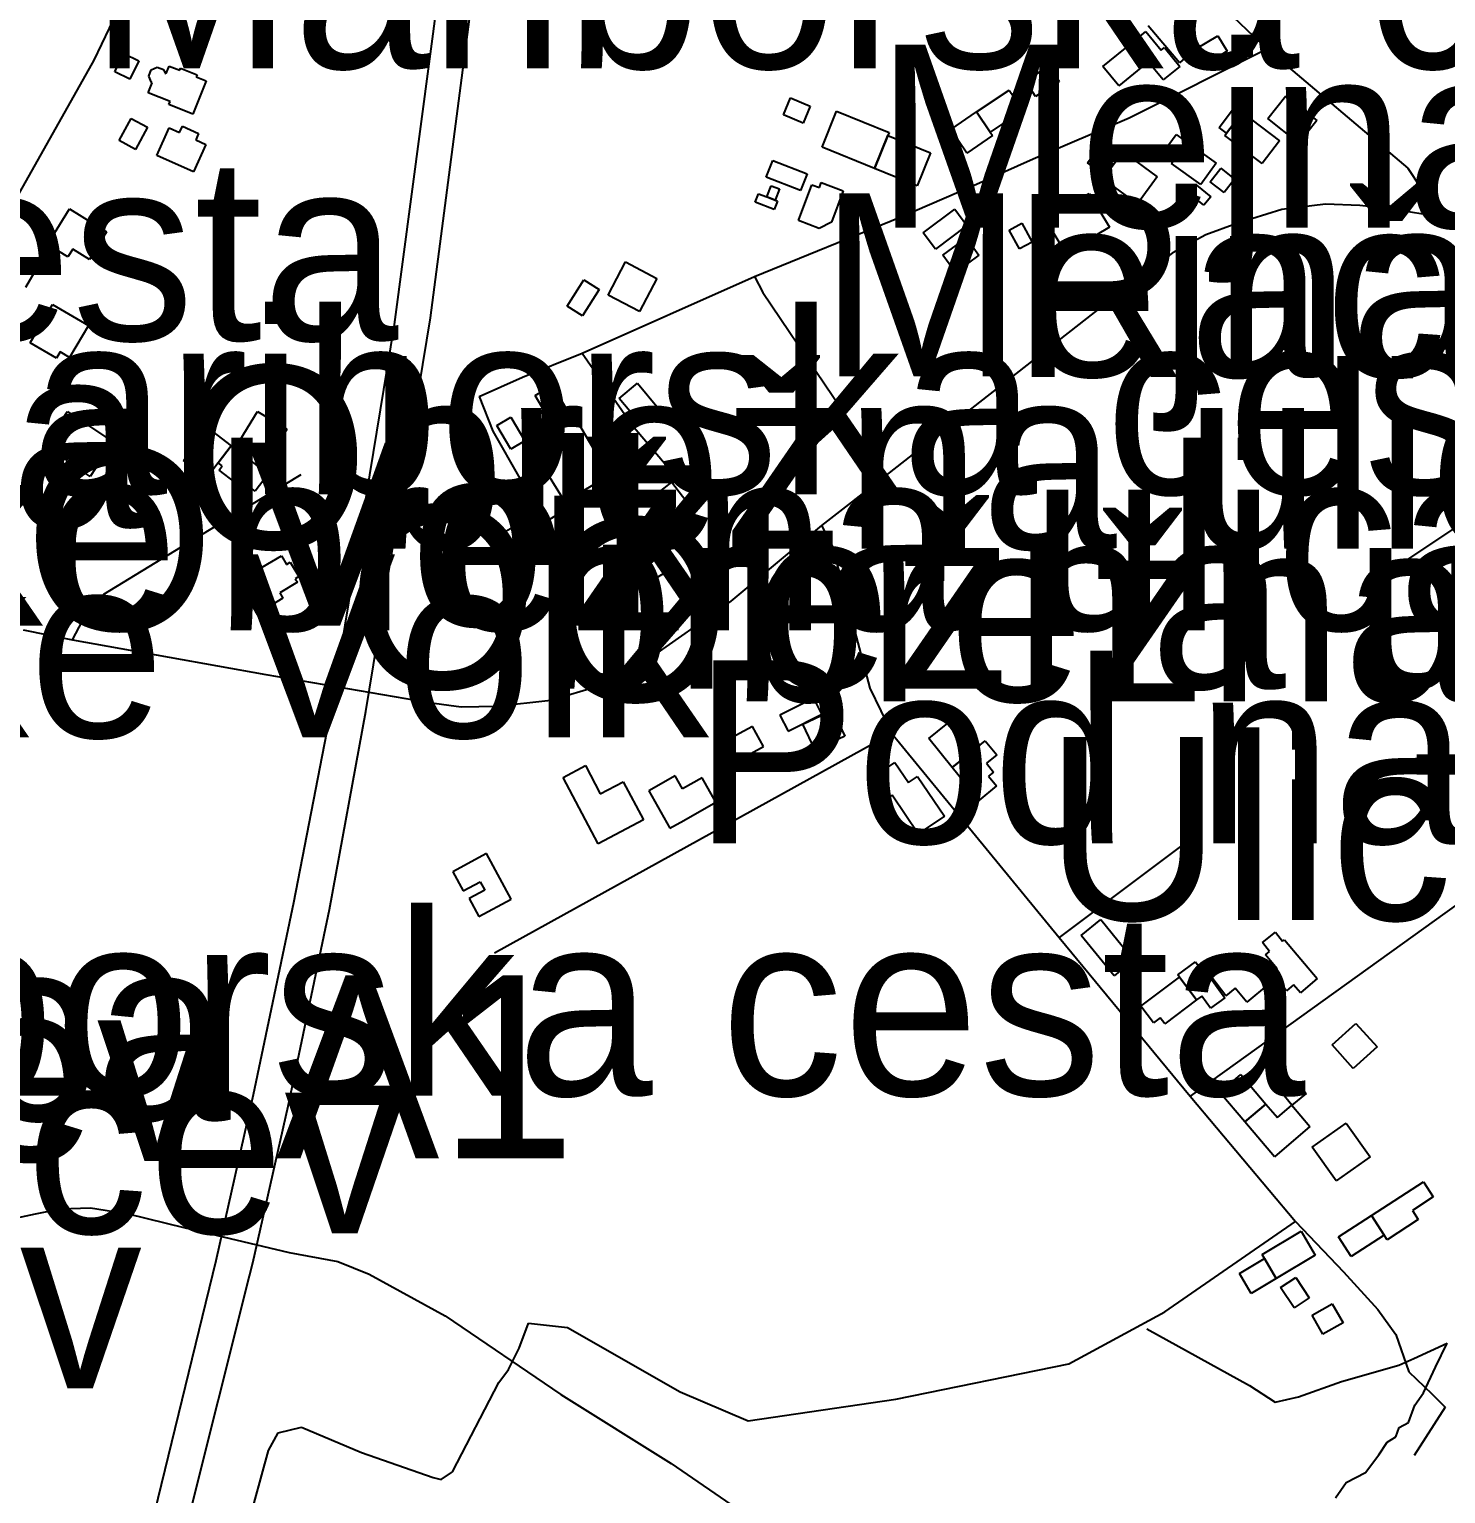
# Model space of a CAD drawing. Extents: x -8864 to 13231, y -7697 to 8949.
# Drawn here: x -2310.6 to -1830.3, y -2089.1 to -1592.6 of the extents above; entities that cross this region are included whole.
import ezdxf

# ---------------------------------------------------------------- set-up
doc = ezdxf.new("R2010")
doc.units = 0
for name, color, linetype in [('OSM_BUILDING_ALLOTMENT_HOUSE', 9, 'CONTINUOUS'), ('OSM_BUILDING_FARM_AUXILIARY', 9, 'CONTINUOUS'), ('OSM_BUILDING_GARAGE', 9, 'CONTINUOUS'), ('OSM_BUILDING_HOUSE', 9, 'CONTINUOUS'), ('OSM_BUILDING_YES', 9, 'CONTINUOUS'), ('OSM_HIGHWAY_MOTORWAY', 8, 'CONTINUOUS'), ('OSM_HIGHWAY_RESIDENTIAL', 8, 'CONTINUOUS'), ('OSM_HIGHWAY_SECONDARY', 8, 'CONTINUOUS'), ('OSM_HIGHWAY_SERVICE', 8, 'CONTINUOUS'), ('OSM_HIGHWAY_TERTIARY', 8, 'CONTINUOUS'), ('OSM_HIGHWAY_TRACK', 8, 'CONTINUOUS'), ('OSM_LABELS', 8, 'CONTINUOUS'), ('OSM_WATERWAY_DITCH', 4, 'CONTINUOUS'), ('OSM_WATERWAY_STREAM', 4, 'CONTINUOUS')]:
    doc.layers.add(name, color=color, linetype=linetype)

msp = doc.modelspace()

# ---------------------------------------------------------------- linework, layer by layer
at = {"layer": 'OSM_BUILDING_ALLOTMENT_HOUSE'}
for p, q in [((-1978.269743, -1660.696229), (-1973.98184, -1658.350016)), ((-1973.98184, -1658.350016), (-1970.490262, -1664.721486)), ((-1974.778165, -1667.067699), (-1978.269743, -1660.696229)), ((-1970.490262, -1664.721486), (-1974.778165, -1667.067699))]:
    msp.add_line(p, q, dxfattribs=at)
at = {"layer": 'OSM_BUILDING_FARM_AUXILIARY'}
for p, q in [((-2310.375445, -1698.902806), (-2302.733791, -1685.88188)), ((-2302.733791, -1685.88188), (-2290.566867, -1693.020595)), ((-2290.566867, -1693.020595), (-2296.952779, -1703.895458)), ((-2301.432106, -1704.151207), (-2310.375445, -1698.902806)), ((-2300.176363, -1702.005145), (-2301.432106, -1704.151207)), ((-2296.952779, -1703.895458), (-2300.176363, -1702.005145))]:
    msp.add_line(p, q, dxfattribs=at)
at = {"layer": 'OSM_BUILDING_GARAGE'}
for p, q in [((-2281.646499, -1607.011319), (-2278.629653, -1600.828881)), ((-2278.629653, -1600.828881), (-2273.468856, -1603.341886)), ((-2273.468856, -1603.341886), (-2276.485702, -1609.535444)), ((-2276.485702, -1609.535444), (-2281.646499, -1607.011319)), ((-2280.107448, -1630.317775), (-2276.041598, -1622.812118)), ((-2276.041598, -1622.812118), (-2270.543894, -1625.792142)), ((-2270.543894, -1625.792142), (-2274.609745, -1633.2978)), ((-2274.609745, -1633.2978), (-2280.107448, -1630.317775)), ((-2316.700101, -1670.781609), (-2309.104389, -1675.296123)), ((-2309.104389, -1675.296123), (-2311.975752, -1680.121983))]:
    msp.add_line(p, q, dxfattribs=at)
at = {"layer": 'OSM_BUILDING_HOUSE'}
for p, q in [((-1936.508635, -1597.037134), (-1931.968053, -1593.345462)), ((-1931.968053, -1593.345462), (-1926.776628, -1599.728051)), ((-1920.536199, -1603.964578), (-1931.164071, -1591.43291)), ((-1918.239108, -1591.844331), (-1920.681681, -1593.912556)), ((-1946.523951, -1605.176603), (-1936.508635, -1597.037134)), ((-1931.156414, -1603.608754), (-1936.508635, -1597.037134)), ((-1936.508635, -1597.037134), (-1931.156414, -1603.608754)), ((-1920.681681, -1593.912556), (-1915.666367, -1599.828127)), ((-1931.156414, -1603.608754), (-1941.171729, -1611.759342)), ((-1926.148757, -1609.780073), (-1931.156414, -1603.608754)), ((-1926.776628, -1599.728051), (-1925.63574, -1598.805133)), ((-1925.63574, -1598.805133), (-1920.467286, -1605.165483)), ((-1915.666367, -1599.828127), (-1920.536199, -1603.964578)), ((-2270.130418, -1608.51245), (-2269.318779, -1606.377508)), ((-2269.203925, -1610.591795), (-2270.130418, -1608.51245)), ((-2269.318779, -1606.377508), (-2267.236084, -1605.45459)), ((-2267.236084, -1605.45459), (-2265.107446, -1606.266313)), ((-2265.107446, -1606.266313), (-2264.59443, -1607.42274)), ((-2264.59443, -1607.42274), (-2264.18861, -1607.578413)), ((-2264.18861, -1607.578413), (-2263.170233, -1605.043169)), ((-2263.170233, -1605.043169), (-2259.609743, -1606.477583)), ((-2259.609743, -1606.477583), (-2259.341749, -1605.821533)), ((-2259.341749, -1605.821533), (-2253.736848, -1608.067671)), ((-2253.736848, -1608.067671), (-2253.997185, -1608.73484)), ((-1941.171729, -1611.759342), (-1946.523951, -1605.176603)), ((-1920.467286, -1605.165483), (-1926.148757, -1609.780073)), ((-2270.291214, -1614.127794), (-2268.91296, -1610.70299)), ((-2268.91296, -1610.70299), (-2269.203925, -1610.591795)), ((-2250.697031, -1610.05806), (-2255.2223, -1621.322106)), ((-2253.997185, -1608.73484), (-2250.697031, -1610.05806)), ((-2262.886926, -1617.107818), (-2270.291214, -1614.127794)), ((-2263.277431, -1618.086334), (-2262.886926, -1617.107818)), ((-2255.2223, -1621.322106), (-2263.277431, -1618.086334)), ((-2041.75367, -1632.575032), (-2036.830239, -1620.399188)), ((-2036.830239, -1620.399188), (-2019.058415, -1627.58238)), ((-1998.139576, -1626.548267), (-1989.349376, -1620.621578)), ((-1989.349376, -1620.621578), (-1984.770509, -1627.426707)), ((-1904.586733, -1627.860368), (-1899.670959, -1621.355464)), ((-1899.670959, -1621.355464), (-1899.280454, -1620.843968)), ((-1899.280454, -1620.843968), (-1886.654112, -1630.373373)), ((-2267.373909, -1635.354906), (-2263.200861, -1626.04789)), ((-2263.200861, -1626.04789), (-2259.678656, -1627.626858)), ((-2259.678656, -1627.626858), (-2258.713878, -1625.480796)), ((-2258.713878, -1625.480796), (-2253.223831, -1627.949324)), ((-2253.223831, -1627.949324), (-2254.180952, -1630.095386)), ((-2019.058415, -1627.58238), (-2019.471891, -1628.605374)), ((-1992.7261, -1634.576541), (-1998.139576, -1626.548267)), ((-1984.770509, -1627.426707), (-1983.935899, -1628.660971)), ((-1905.153349, -1628.616493), (-1904.586733, -1627.860368)), ((-2250.727659, -1631.640995), (-2254.900707, -1640.95913)), ((-2254.180952, -1630.095386), (-2250.727659, -1631.640995)), ((-2023.989503, -1639.758225), (-2041.75367, -1632.575032)), ((-2019.471891, -1628.605374), (-2023.989503, -1639.758225)), ((-1983.935899, -1628.660971), (-1992.7261, -1634.576541)), ((-1921.746, -1635.933119), (-1918.085969, -1630.818153)), ((-1918.085969, -1630.818153), (-1908.116596, -1637.956867)), ((-1892.527007, -1638.145898), (-1905.153349, -1628.616493)), ((-1886.654112, -1630.373373), (-1892.527007, -1638.145898)), ((-2254.900707, -1640.95913), (-2267.373909, -1635.354906)), ((-1945.750597, -1642.215633), (-1942.948146, -1638.390527)), ((-1942.948146, -1638.390527), (-1939.793475, -1634.087283)), ((-1939.793475, -1634.087283), (-1928.124255, -1642.649293)), ((-1923.285051, -1638.079181), (-1921.746, -1635.933119)), ((-1913.315677, -1645.217896), (-1923.285051, -1638.079181)), ((-1908.116596, -1637.956867), (-1913.315677, -1645.217896)), ((-1946.508637, -1643.238626), (-1945.750597, -1642.215633)), ((-1934.839416, -1651.800635), (-1946.508637, -1643.238626)), ((-1928.124255, -1642.649293), (-1934.839416, -1651.800635)), ((-2049.78583, -1657.438218), (-2045.245248, -1645.306852)), ((-2045.245248, -1645.306852), (-2042.672506, -1646.274247)), ((-2042.672506, -1646.274247), (-2042.044635, -1644.584085)), ((-2042.044635, -1644.584085), (-2034.609718, -1647.375077)), ((-2034.609718, -1647.375077), (-2038.576028, -1657.994193)), ((-1965.964994, -1657.037916), (-1951.164074, -1648.242398)), ((-1951.164074, -1648.242398), (-1944.349371, -1659.717714)), ((-2304.418324, -1665.51097), (-2297.037006, -1653.524157)), ((-2297.037006, -1653.524157), (-2284.456606, -1661.274443)), ((-2042.726105, -1660.084657), (-2049.78583, -1657.438218)), ((-2038.576028, -1657.994193), (-2042.726105, -1660.084657)), ((-1959.150292, -1668.513233), (-1965.964994, -1657.037916)), ((-2284.456606, -1661.274443), (-2290.20699, -1670.603697)), ((-1944.349371, -1659.717714), (-1959.150292, -1668.513233)), ((-2297.519395, -1669.758616), (-2304.418324, -1665.51097)), ((-2295.880804, -1667.101057), (-2297.519395, -1669.758616)), ((-2290.20699, -1670.603697), (-2295.880804, -1667.101057)), ((-2114.295791, -1682.746183), (-2108.399925, -1671.493257)), ((-2108.399925, -1671.493257), (-2097.825652, -1677.041884)), ((-2097.825652, -1677.041884), (-2103.713861, -1688.29481)), ((-2103.713861, -1688.29481), (-2114.295791, -1682.746183)), ((-2303.262121, -1730.560002), (-2297.703162, -1722.187024)), ((-2297.703162, -1722.187024), (-2282.251399, -1732.461435)), ((-2239.119695, -1731.838744), (-2233.216172, -1722.142546)), ((-2233.216172, -1722.142546), (-2223.254456, -1728.202669)), ((-2295.949716, -1735.41922), (-2303.262121, -1730.560002)), ((-2282.251399, -1732.461435), (-2290.023223, -1744.170261)), ((-2229.157979, -1737.898867), (-2239.119695, -1731.838744)), ((-2223.254456, -1728.202669), (-2229.157979, -1737.898867)), ((-2298.16258, -1738.755068), (-2295.949716, -1735.41922)), ((-2246.600553, -1739.566791), (-2242.205453, -1733.795774)), ((-2242.205453, -1733.795774), (-2229.625054, -1743.403016)), ((-2290.023223, -1744.170261), (-2298.16258, -1738.755068)), ((-2245.214642, -1740.623143), (-2246.600553, -1739.566791)), ((-2246.286617, -1742.024199), (-2245.214642, -1740.623143)), ((-2240.934396, -1746.105053), (-2246.286617, -1742.024199)), ((-2239.870078, -1744.703997), (-2240.934396, -1746.105053)), ((-2234.027811, -1749.162913), (-2239.870078, -1744.703997)), ((-2229.625054, -1743.403016), (-2234.027811, -1749.162913)), ((-1868.828689, -1936.971144), (-1860.719959, -1929.676757)), ((-1860.719959, -1929.676757), (-1853.560694, -1937.638314)), ((-1861.677081, -1944.932701), (-1868.828689, -1936.971144)), ((-1853.560694, -1937.638314), (-1861.677081, -1944.932701)), ((-1906.883824, -1953.094409), (-1899.785814, -1947.034285)), ((-1899.785814, -1947.034285), (-1891.271265, -1957.019589)), ((-1898.361617, -1963.079713), (-1906.883824, -1953.094409)), ((-1891.271265, -1957.019589), (-1898.361617, -1963.079713)), ((-1898.361617, -1963.079713), (-1891.271265, -1957.019589)), ((-1891.271265, -1957.019589), (-1887.358554, -1961.60082)), ((-1887.358554, -1961.60082), (-1882.450437, -1957.397652)), ((-1882.450437, -1957.397652), (-1876.309548, -1964.591964)), ((-1888.315675, -1974.855256), (-1898.361617, -1963.079713)), ((-1876.309548, -1964.591964), (-1888.315675, -1974.855256)), ((-1875.505566, -1971.586125), (-1864.004799, -1963.480015)), ((-1864.004799, -1963.480015), (-1855.911383, -1974.944212)), ((-1867.41215, -1983.061441), (-1875.505566, -1971.586125)), ((-1855.911383, -1974.944212), (-1867.41215, -1983.061441)), ((-1866.65411, -2002.064654), (-1855.41368, -1994.792506)), ((-1855.41368, -1994.792506), (-1851.125778, -2001.419724)), ((-1892.549978, -2008.058061), (-1879.303422, -2000.152101)), ((-1879.303422, -2000.152101), (-1874.494846, -2008.213734)), ((-1862.366208, -2008.691872), (-1866.65411, -2002.064654)), ((-1851.125778, -2001.419724), (-1862.366208, -2008.691872)), ((-1891.768967, -2009.359041), (-1892.549978, -2008.058061)), ((-1887.741402, -2016.119693), (-1891.768967, -2009.359041)), ((-1874.494846, -2008.213734), (-1887.741402, -2016.119693))]:
    msp.add_line(p, q, dxfattribs=at)
at = {"layer": 'OSM_BUILDING_YES'}
for p, q in [((-1914.785815, -1599.083121), (-1907.542323, -1594.768757)), ((-1907.542323, -1594.768757), (-1904.395309, -1600.050516)), ((-1911.638801, -1604.36488), (-1914.785815, -1599.083121)), ((-1904.395309, -1600.050516), (-1911.638801, -1604.36488)), ((-1972.749068, -1610.024701), (-1964.793478, -1604.987571)), ((-1964.793478, -1604.987571), (-1961.401441, -1610.347167)), ((-1989.349376, -1620.621578), (-1978.300371, -1613.182637)), ((-1978.300371, -1613.182637), (-1973.721503, -1619.987767)), ((-1969.364688, -1615.384297), (-1972.749068, -1610.024701)), ((-1961.401441, -1610.347167), (-1969.364688, -1615.384297)), ((-2054.885371, -1621.588974), (-2052.48874, -1615.873555)), ((-2052.48874, -1615.873555), (-2045.758265, -1618.697906)), ((-1890.620422, -1622.823237), (-1884.48719, -1615.161907)), ((-1884.48719, -1615.161907), (-1873.981829, -1623.568243)), ((-2048.154896, -1624.413325), (-2054.885371, -1621.588974)), ((-2045.758265, -1618.697906), (-2048.154896, -1624.413325)), ((-1984.770509, -1627.426707), (-1989.349376, -1620.621578)), ((-1973.721503, -1619.987767), (-1984.770509, -1627.426707)), ((-1907.128847, -1625.947815), (-1902.213073, -1619.431792)), ((-1899.670959, -1621.355464), (-1904.586733, -1627.860368)), ((-1902.213073, -1619.431792), (-1899.670959, -1621.355464)), ((-1880.115061, -1631.229574), (-1890.620422, -1622.823237)), ((-1873.981829, -1623.568243), (-1880.115061, -1631.229574)), ((-1925.360089, -1633.342277), (-1921.700058, -1628.227311)), ((-1921.700058, -1628.227311), (-1918.085969, -1630.818153)), ((-1904.586733, -1627.860368), (-1907.128847, -1625.947815)), ((-2023.989503, -1639.758225), (-2019.471891, -1628.605374)), ((-2019.471891, -1628.605374), (-2005.030848, -1634.454227)), ((-1921.746, -1635.933119), (-1925.360089, -1633.342277)), ((-1918.085969, -1630.818153), (-1921.746, -1635.933119)), ((-2060.697011, -1642.71601), (-2058.491804, -1637.033949)), ((-2058.491804, -1637.033949), (-2046.837897, -1641.559583)), ((-2005.030848, -1634.454227), (-2009.563774, -1645.662675)), ((-1951.730689, -1637.823433), (-1948.928239, -1634.009447)), ((-1945.750597, -1642.215633), (-1951.730689, -1637.823433)), ((-1948.928239, -1634.009447), (-1942.948146, -1638.390527)), ((-1942.948146, -1638.390527), (-1945.750597, -1642.215633)), ((-2049.043104, -1647.230524), (-2060.697011, -1642.71601)), ((-2046.837897, -1641.559583), (-2049.043104, -1647.230524)), ((-2024.012474, -1639.813822), (-2023.989503, -1639.758225)), ((-2009.563774, -1645.662675), (-2024.012474, -1639.813822)), ((-1910.130378, -1644.306097), (-1906.562231, -1639.724866)), ((-1906.562231, -1639.724866), (-1901.89148, -1643.37206)), ((-1901.89148, -1643.37206), (-1905.459627, -1647.953291)), ((-2064.448925, -1651.211302), (-2063.331008, -1648.331354)), ((-2063.331008, -1648.331354), (-2060.513243, -1649.432183)), ((-2060.513243, -1649.432183), (-2059.035448, -1645.618197)), ((-2059.035448, -1645.618197), (-2056.240655, -1646.696788)), ((-2056.240655, -1646.696788), (-2057.71845, -1650.521894)), ((-1917.151819, -1648.309115), (-1914.785815, -1645.406927)), ((-1912.327928, -1652.256535), (-1917.151819, -1648.309115)), ((-1914.785815, -1645.406927), (-1909.954268, -1649.365466)), ((-1905.459627, -1647.953291), (-1910.130378, -1644.306097)), ((-2057.978787, -1653.724308), (-2064.448925, -1651.211302)), ((-2057.71845, -1650.521894), (-2060.513243, -1649.432183)), ((-2060.513243, -1649.432183), (-2057.71845, -1650.521894)), ((-2056.860869, -1650.855478), (-2057.978787, -1653.724308)), ((-2057.71845, -1650.521894), (-2056.860869, -1650.855478)), ((-1909.954268, -1649.365466), (-1912.327928, -1652.256535)), ((-2007.458107, -1661.596908), (-1996.768979, -1653.613113)), ((-1996.768979, -1653.613113), (-1992.641873, -1659.15062)), ((-2003.323344, -1667.134416), (-2007.458107, -1661.596908)), ((-1992.641873, -1659.15062), (-2003.323344, -1667.134416)), ((-2000.834829, -1669.191522), (-1992.82564, -1663.331549)), ((-1992.82564, -1663.331549), (-1988.560709, -1669.169283)), ((-1996.569898, -1675.018136), (-2000.834829, -1669.191522)), ((-1988.560709, -1669.169283), (-1996.569898, -1675.018136)), ((-2128.170219, -1686.448974), (-2122.519376, -1677.508902)), ((-2122.519376, -1677.508902), (-2117.373893, -1680.766914)), ((-2117.373893, -1680.766914), (-2123.017079, -1689.695866)), ((-2123.017079, -1689.695866), (-2128.170219, -1686.448974)), ((-2110.589818, -1717.750346), (-2104.395331, -1712.579782)), ((-2104.395331, -1712.579782), (-2097.205437, -1721.208509)), ((-2139.081399, -1716.78295), (-2133.147248, -1713.302549)), ((-2132.649545, -1727.769009), (-2139.081399, -1716.78295)), ((-2133.147248, -1713.302549), (-2126.707738, -1724.277488)), ((-2103.399925, -1726.379073), (-2110.589818, -1717.750346)), ((-2097.205437, -1721.208509), (-2103.399925, -1726.379073)), ((-2258.323372, -1738.832904), (-2249.961962, -1727.869085)), ((-2249.961962, -1727.869085), (-2242.205453, -1733.795774)), ((-2152.098246, -1726.923928), (-2147.320297, -1724.088457)), ((-2147.327954, -1734.98556), (-2152.098246, -1726.923928)), ((-2147.320297, -1724.088457), (-2142.542349, -1732.150089)), ((-2133.070679, -1728.013638), (-2132.649545, -1727.769009)), ((-2126.707738, -1724.277488), (-2132.649545, -1727.769009)), ((-2132.649545, -1727.769009), (-2126.707738, -1724.277488)), ((-2126.707738, -1724.277488), (-2125.819529, -1723.754872)), ((-2125.819529, -1723.754872), (-2113.99717, -1743.914513)), ((-2142.542349, -1732.150089), (-2147.327954, -1734.98556)), ((-2127.167156, -1738.076779), (-2133.070679, -1728.013638)), ((-2242.205453, -1733.795774), (-2246.600553, -1739.566791)), ((-2250.566863, -1744.759594), (-2258.323372, -1738.832904)), ((-2246.600553, -1739.566791), (-2250.566863, -1744.759594)), ((-2128.514782, -1738.866263), (-2127.167156, -1738.076779)), ((-2122.595945, -1748.962762), (-2128.514782, -1738.866263)), ((-2153.545413, -1747.450511), (-2162.236072, -1752.432044)), ((-2145.834845, -1760.916217), (-2153.545413, -1747.450511)), ((-2134.770526, -1743.403016), (-2143.285075, -1748.729253)), ((-2127.718457, -1754.689301), (-2134.770526, -1743.403016)), ((-2113.99717, -1743.914513), (-2122.595945, -1748.962762)), ((-2092.886907, -1746.138411), (-2100.689358, -1752.209654)), ((-2085.367764, -1755.81237), (-2092.886907, -1746.138411)), ((-2162.236072, -1752.432044), (-2154.525505, -1765.89775)), ((-2143.285075, -1748.729253), (-2141.424431, -1751.720396)), ((-2141.424431, -1751.720396), (-2142.710802, -1752.521)), ((-2142.710802, -1752.521), (-2140.138061, -1756.657451)), ((-2100.689358, -1752.209654), (-2093.177872, -1761.872493)), ((-2140.138061, -1756.657451), (-2138.844033, -1755.845728)), ((-2138.844033, -1755.845728), (-2136.233007, -1760.015538)), ((-2136.233007, -1760.015538), (-2127.718457, -1754.689301)), ((-2120.444337, -1765.853272), (-2104.885377, -1756.701929)), ((-2104.885377, -1756.701929), (-2093.568377, -1775.96089)), ((-2093.177872, -1761.872493), (-2085.367764, -1755.81237)), ((-2154.525505, -1765.89775), (-2145.834845, -1760.916217)), ((-2109.134994, -1785.112233), (-2120.444337, -1765.853272)), ((-2234.908362, -1776.939406), (-2225.107442, -1771.079433)), ((-2225.107442, -1771.079433), (-2223.353996, -1774.014979)), ((-2233.131945, -1779.91943), (-2234.908362, -1776.939406)), ((-2223.353996, -1774.014979), (-2222.167166, -1773.314451)), ((-2222.167166, -1773.314451), (-2219.257518, -1778.184789)), ((-2093.568377, -1775.96089), (-2109.134994, -1785.112233)), ((-2234.916019, -1780.986901), (-2233.131945, -1779.91943)), ((-2230.245268, -1788.815024), (-2234.916019, -1780.986901)), ((-2219.724593, -1780.097342), (-2225.689372, -1783.666699)), ((-2219.257518, -1778.184789), (-2220.444348, -1778.896436)), ((-2220.444348, -1778.896436), (-2219.724593, -1780.097342)), ((-2224.625053, -1785.456937), (-2230.245268, -1788.815024)), ((-2225.689372, -1783.666699), (-2224.625053, -1785.456937)), ((-2044.594405, -1819.349151), (-2056.072201, -1825.153526)), ((-2041.837897, -1824.808822), (-2044.594405, -1819.349151)), ((-2056.072201, -1825.153526), (-2053.308036, -1830.613197)), ((-2053.308036, -1830.613197), (-2041.837897, -1824.808822)), ((-2048.285064, -1828.222506), (-2038.223807, -1823.418885)), ((-2038.223807, -1823.418885), (-2034.035446, -1832.214404)), ((-2005.589807, -1833.092844), (-1996.202363, -1825.487111)), ((-1996.202363, -1825.487111), (-1988.262087, -1835.294503)), ((-2065.375418, -1828.956392), (-2073.974194, -1833.659938)), ((-2061.661789, -1835.761522), (-2065.375418, -1828.956392)), ((-2044.096702, -1837.006905), (-2048.285064, -1828.222506)), ((-2073.974194, -1833.659938), (-2070.252907, -1840.465067)), ((-2070.252907, -1840.465067), (-2061.661789, -1835.761522)), ((-2034.035446, -1832.214404), (-2044.096702, -1837.006905)), ((-1997.64953, -1842.900236), (-2005.589807, -1833.092844)), ((-1988.262087, -1835.294503), (-1997.64953, -1842.900236)), ((-1997.64953, -1842.900236), (-1988.262087, -1835.294503)), ((-1988.262087, -1835.294503), (-1986.416757, -1833.793372)), ((-1986.416757, -1833.793372), (-1982.542331, -1838.574754)), ((-2025.605123, -1846.903254), (-2017.082917, -1841.143356)), ((-2017.082917, -1841.143356), (-2012.450451, -1848.004083)), ((-1982.542331, -1838.574754), (-1986.05688, -1841.432463)), ((-1986.05688, -1841.432463), (-1983.60665, -1844.445846)), ((-2129.579101, -1846.236084), (-2122.059958, -1842.266425)), ((-2117.680171, -1868.764176), (-2129.579101, -1846.236084)), ((-2122.059958, -1842.266425), (-2116.998701, -1851.851428)), ((-2091.577565, -1845.746826), (-2100.551533, -1850.795076)), ((-2089.08905, -1850.172384), (-2091.577565, -1845.746826)), ((-2082.404517, -1846.413996), (-2089.08905, -1850.172384)), ((-2077.756737, -1854.664659), (-2082.404517, -1846.413996)), ((-2020.735291, -1854.108685), (-2025.605123, -1846.903254)), ((-2012.450451, -1848.004083), (-2009.364692, -1845.913619)), ((-2009.364692, -1845.913619), (-2000.260557, -1859.401563)), ((-1988.629621, -1854.030848), (-1997.64953, -1842.900236)), ((-1983.60665, -1844.445846), (-1985.306497, -1845.824663)), ((-1985.306497, -1845.824663), (-1982.611244, -1849.149391)), ((-2116.998701, -1851.851428), (-2109.19625, -1847.726096)), ((-2109.19625, -1847.726096), (-2102.358577, -1860.669186)), ((-2100.551533, -1850.795076), (-2093.422895, -1863.482417)), ((-1982.611244, -1849.149391), (-1988.629621, -1854.030848)), ((-2088.667917, -1860.802619), (-2077.756737, -1854.664659)), ((-2018.032381, -1852.285088), (-2020.735291, -1854.108685)), ((-2009.165611, -1865.417209), (-2018.032381, -1852.285088)), ((-2102.358577, -1860.669186), (-2117.680171, -1868.764176)), ((-2093.422895, -1863.482417), (-2088.667917, -1860.802619)), ((-2000.260557, -1859.401563), (-2009.165611, -1865.417209)), ((-2155.605137, -1872.055546), (-2166.99105, -1878.226864)), ((-2147.228414, -1887.52276), (-2155.605137, -1872.055546)), ((-2166.99105, -1878.226864), (-2163.461187, -1884.754007)), ((-2163.461187, -1884.754007), (-2157.718461, -1881.640549)), ((-2157.718461, -1881.640549), (-2156.164096, -1884.498258)), ((-2156.164096, -1884.498258), (-2161.432091, -1887.355968)), ((-2161.432091, -1887.355968), (-2158.139594, -1893.43833)), ((-2158.139594, -1893.43833), (-2147.228414, -1887.52276)), ((-1953.935896, -1899.898756), (-1947.28199, -1894.416846)), ((-1947.28199, -1894.416846), (-1936.110473, -1908.071583)), ((-1942.764379, -1913.553493), (-1953.935896, -1899.898756)), ((-1892.427467, -1902.22273), (-1888.040024, -1898.70897)), ((-1888.040024, -1898.70897), (-1885.589794, -1901.800189)), ((-1885.589794, -1901.800189), (-1884.977236, -1901.288692)), ((-1884.977236, -1901.288692), (-1873.836347, -1914.398574)), ((-1906.317208, -1911.407431), (-1899.984895, -1906.170149)), ((-1899.984895, -1906.170149), (-1895.788876, -1911.273997)), ((-1889.977237, -1905.302829), (-1892.427467, -1902.22273)), ((-1891.386119, -1906.459256), (-1889.977237, -1905.302829)), ((-1887.404495, -1911.151682), (-1891.386119, -1906.459256)), ((-1936.110473, -1908.071583), (-1942.764379, -1913.553493)), ((-1921.118128, -1913.142071), (-1915.145693, -1908.760991)), ((-1915.145693, -1908.760991), (-1911.677086, -1913.531254)), ((-1910.987959, -1910.851456), (-1908.208479, -1908.627557)), ((-1908.974176, -1913.62021), (-1910.987959, -1910.851456)), ((-1908.208479, -1908.627557), (-1906.317208, -1911.407431)), ((-1895.788876, -1911.273997), (-1892.909856, -1908.894425)), ((-1892.909856, -1908.894425), (-1889.54079, -1912.986398)), ((-1889.249825, -1912.752889), (-1887.404495, -1911.151682)), ((-1940.367748, -1914.298499), (-1936.899141, -1911.741015)), ((-1937.741407, -1917.890095), (-1940.367748, -1914.298499)), ((-1934.272801, -1915.332611), (-1937.741407, -1917.890095)), ((-1936.899141, -1911.741015), (-1934.272801, -1915.332611)), ((-1933.614301, -1923.805665), (-1920.505571, -1913.964914)), ((-1920.505571, -1913.964914), (-1921.118128, -1913.142071)), ((-1920.505571, -1913.964914), (-1914.74753, -1921.704081)), ((-1914.74753, -1921.704081), (-1920.505571, -1913.964914)), ((-1911.677086, -1913.531254), (-1910.949674, -1912.997518)), ((-1910.949674, -1912.997518), (-1905.191634, -1920.936836)), ((-1909.548449, -1914.087228), (-1908.974176, -1913.62021)), ((-1904.885355, -1920.325264), (-1909.548449, -1914.087228)), ((-1890.390713, -1916.300007), (-1897.756717, -1922.404609)), ((-1889.54079, -1912.986398), (-1891.669427, -1914.754398)), ((-1891.669427, -1914.754398), (-1890.390713, -1916.300007)), ((-1884.219196, -1918.590623), (-1889.249825, -1912.752889)), ((-1881.876164, -1916.555756), (-1884.219196, -1918.590623)), ((-1879.548445, -1919.291151), (-1881.876164, -1916.555756)), ((-1873.836347, -1914.398574), (-1879.548445, -1919.291151)), ((-1913.024713, -1920.4031), (-1914.74753, -1921.704081)), ((-1910.069123, -1924.495073), (-1913.024713, -1920.4031)), ((-1905.191634, -1920.936836), (-1910.069123, -1924.495073)), ((-1901.654114, -1917.667705), (-1904.885355, -1920.325264)), ((-1897.756717, -1922.404609), (-1901.654114, -1917.667705)), ((-1929.395312, -1929.476606), (-1933.614301, -1923.805665)), ((-1914.74753, -1921.704081), (-1925.528542, -1929.787952)), ((-1927.067593, -1927.719726), (-1929.395312, -1929.476606)), ((-1925.528542, -1929.787952), (-1927.067593, -1927.719726)), ((-1886.010927, -1953.094409), (-1881.255949, -1949.091391)), ((-1881.255949, -1949.091391), (-1877.64186, -1953.394635)), ((-1882.450437, -1957.397652), (-1886.010927, -1953.094409)), ((-1877.64186, -1953.394635), (-1882.450437, -1957.397652)), ((-1855.41368, -1994.792506), (-1837.825623, -1983.406146)), ((-1837.825623, -1983.406146), (-1834.533127, -1988.509993)), ((-1834.533127, -1988.509993), (-1841.577538, -1993.068985)), ((-1851.125778, -2001.419724), (-1855.41368, -1994.792506)), ((-1841.577538, -1993.068985), (-1839.563755, -1996.182443)), ((-1839.563755, -1996.182443), (-1850.107401, -2002.998692)), ((-1850.107401, -2002.998692), (-1851.125778, -2001.419724)), ((-1900.252889, -2014.42953), (-1891.768967, -2009.359041)), ((-1891.768967, -2009.359041), (-1887.741402, -2016.119693)), ((-1896.217666, -2021.179062), (-1900.252889, -2014.42953)), ((-1886.263607, -2019.144195), (-1881.148752, -2015.763869)), ((-1881.148752, -2015.763869), (-1876.5316, -2022.746911)), ((-1887.741402, -2016.119693), (-1896.217666, -2021.179062)), ((-1881.638798, -2026.127236), (-1886.263607, -2019.144195)), ((-1876.5316, -2022.746911), (-1881.638798, -2026.127236)), ((-1875.605107, -2028.606883), (-1868.729149, -2024.703941)), ((-1868.729149, -2024.703941), (-1865.069118, -2031.142128)), ((-1871.952733, -2035.045069), (-1875.605107, -2028.606883)), ((-1865.069118, -2031.142128), (-1871.952733, -2035.045069))]:
    msp.add_line(p, q, dxfattribs=at)
at = {"layer": 'OSM_HIGHWAY_MOTORWAY'}
for p, q in [((-2169.257513, -1560.164896), (-2186.914482, -1692.664771)), ((-2174.579106, -1690.385275), (-2157.825658, -1562.099688)), ((-2186.914482, -1692.664771), (-2208.392279, -1823.607916)), ((-2196.546949, -1823.852545), (-2174.579106, -1690.385275)), ((-2208.392279, -1823.607916), (-2221.079877, -1888.812621)), ((-2208.813413, -1891.003162), (-2196.546949, -1823.852545)), ((-2221.079877, -1888.812621), (-2234.739909, -1953.917251)), ((-2222.886921, -1957.720117), (-2208.813413, -1891.003162)), ((-2234.739909, -1953.917251), (-2247.358593, -2010.159645)), ((-2234.824135, -2010.782336), (-2222.886921, -1957.720117)), ((-2247.358593, -2010.159645), (-2268.15492, -2095.412795)), ((-2235.942053, -2015.241253), (-2234.824135, -2010.782336)), ((-2257.059972, -2099.593724), (-2235.942053, -2015.241253))]:
    msp.add_line(p, q, dxfattribs=at)
at = {"layer": 'OSM_HIGHWAY_RESIDENTIAL'}
for p, q in [((-1906.822568, -1584.038447), (-1890.987957, -1599.183196)), ((-1937.626553, -1622.656445), (-1890.987957, -1599.183196)), ((-1890.987957, -1599.183196), (-1843.131902, -1639.658149)), ((-1970.183984, -1636.522452), (-1937.626553, -1622.656445)), ((-1990.413695, -1645.5626), (-1970.183984, -1636.522452)), ((-1843.131902, -1639.658149), (-1838.897599, -1645.962902)), ((-2015.260558, -1656.348508), (-1990.413695, -1645.5626)), ((-1838.897599, -1645.962902), (-1837.32792, -1655.41447)), ((-2064.670977, -1676.430312), (-2015.260558, -1656.348508)), ((-2123.177875, -1702.394327), (-2064.670977, -1676.430312)), ((-2064.670977, -1676.430312), (-2061.883841, -1681.823265)), ((-2061.883841, -1681.823265), (-2020.092106, -1743.792198)), ((-2143.315703, -1710.533796), (-2123.177875, -1702.394327)), ((-2158.055367, -1717.105416), (-2143.315703, -1710.533796)), ((-2259.249865, -1768.210604), (-2218.445879, -1743.491972)), ((-2041.975722, -1760.8495), (-2038.36929, -1767.687988)), ((-1845.68933, -1774.070577), (-1823.162528, -1759.070381)), ((-2285.329501, -1784.122598), (-2259.249865, -1768.210604)), ((-2038.36929, -1767.687988), (-2025.528553, -1815.957706)), ((-2291.493361, -1791.005564), (-2285.329501, -1784.122598)), ((-2296.018629, -1799.612051), (-2291.493361, -1791.005564)), ((-2025.528553, -1815.957706), (-2018.131922, -1831.347083)), ((-2018.131922, -1831.347083), (-2152.833315, -1905.847684)), ((-2018.131922, -1831.347083), (-1961.347842, -1900.565925)), ((-1920.22992, -1869.675975), (-1961.347842, -1900.565925)), ((-1818.001731, -1883.252875), (-1916.883825, -1954.284194)), ((-1961.347842, -1900.565925), (-1916.883825, -1954.284194)), ((-1916.883825, -1954.284194), (-1881.202351, -1996.794015)), ((-1881.202351, -1996.794015), (-1864.900664, -2013.873555))]:
    msp.add_line(p, q, dxfattribs=at)
at = {"layer": 'OSM_HIGHWAY_SECONDARY'}
for p, q in [((-2268.292745, -1560.164896), (-2288.698567, -1603.086138)), ((-2288.698567, -1603.086138), (-2315.720009, -1651.144585))]:
    msp.add_line(p, q, dxfattribs=at)
at = {"layer": 'OSM_HIGHWAY_SERVICE'}
for p, q in [((-2123.177875, -1702.394327), (-2106.041579, -1726.912808)), ((-2158.055367, -1717.105416), (-2153.376959, -1728.814241)), ((-2106.041579, -1726.912808), (-2088.828713, -1747.116926)), ((-2153.376959, -1728.814241), (-2144.25751, -1744.948625))]:
    msp.add_line(p, q, dxfattribs=at)
at = {"layer": 'OSM_HIGHWAY_TERTIARY'}
for p, q in [((-1871.064524, -1651.833994), (-1885.804189, -1653.702069)), ((-1859.349362, -1652.34549), (-1871.064524, -1651.833994)), ((-1848.476467, -1653.601993), (-1859.349362, -1652.34549)), ((-1885.804189, -1653.702069), (-1901.110469, -1658.427853)), ((-1837.32792, -1655.41447), (-1848.476467, -1653.601993)), ((-1837.32792, -1655.41447), (-1828.920569, -1657.415979)), ((-1911.646458, -1662.275197), (-1923.001743, -1668.557711)), ((-1901.110469, -1658.427853), (-1911.646458, -1662.275197)), ((-1923.001743, -1668.557711), (-1940.696997, -1681.689832)), ((-1940.696997, -1681.689832), (-2020.092106, -1743.792198)), ((-2020.092106, -1743.792198), (-2041.975722, -1760.8495)), ((-2041.975722, -1760.8495), (-2072.69548, -1786.524408)), ((-2072.69548, -1786.524408), (-2102.014014, -1807.106589)), ((-2312.695507, -1796.265084), (-2296.018629, -1799.612051)), ((-2296.018629, -1799.612051), (-2230.421378, -1811.331997)), ((-2117.136527, -1815.045907), (-2102.014014, -1807.106589)), ((-2230.421378, -1811.331997), (-2175.030867, -1820.89476)), ((-2133.713864, -1820.071918), (-2117.136527, -1815.045907)), ((-2175.030867, -1820.89476), (-2164.173285, -1822.373653)), ((-2164.173285, -1822.373653), (-2152.243728, -1822.073426)), ((-2152.243728, -1822.073426), (-2133.713864, -1820.071918))]:
    msp.add_line(p, q, dxfattribs=at)
at = {"layer": 'OSM_HIGHWAY_TRACK'}
for p, q in [((-1925.551513, -2027.450456), (-1881.202351, -1996.794015)), ((-1864.900664, -2013.873555), (-1853.323328, -2026.649853)), ((-1958.085973, -2045.11933), (-1925.551513, -2027.450456)), ((-1853.323328, -2026.649853), (-1847.159468, -2035.178503)), ((-2144.494876, -2039.715256), (-2141.347862, -2031.30892)), ((-2141.347862, -2031.30892), (-2128.139591, -2032.798932)), ((-2128.139591, -2032.798932), (-2089.854747, -2054.570899)), ((-1847.159468, -2035.178503), (-1842.787339, -2047.832486)), ((-2148.093651, -2046.976285), (-2144.494876, -2039.715256)), ((-2016.74601, -2057.039426), (-1958.085973, -2045.11933)), ((-2151.393805, -2051.368485), (-2148.093651, -2046.976285)), ((-1842.787339, -2047.832486), (-1834.931289, -2055.260307)), ((-2167.059962, -2081.657983), (-2151.393805, -2051.368485)), ((-2089.854747, -2054.570899), (-2066.853213, -2064.433889)), ((-1834.931289, -2055.260307), (-1830.474933, -2059.741463)), ((-2066.853213, -2064.433889), (-2016.74601, -2057.039426)), ((-1830.474933, -2059.741463), (-1840.995608, -2076.176073)), ((-2229.494885, -2074.419193), (-2226.210046, -2068.503623)), ((-2226.210046, -2068.503623), (-2218.323368, -2066.535473)), ((-2218.323368, -2066.535473), (-2197.948174, -2075.086363)), ((-2269.119698, -2217.960724), (-2229.494885, -2074.419193)), ((-2197.948174, -2075.086363), (-2173.637299, -2083.626133)), ((-2173.637299, -2083.626133), (-2171.003301, -2084.282183)), ((-2171.003301, -2084.282183), (-2167.059962, -2081.657983))]:
    msp.add_line(p, q, dxfattribs=at)
at = {"layer": 'OSM_WATERWAY_DITCH'}
for p, q in [((-1931.654117, -2033.221473), (-1896.791939, -2052.469314)), ((-1841.125777, -2043.284614), (-1829.824091, -2038.047332)), ((-1865.574478, -2051.090497), (-1846.156405, -2045.530751)), ((-1846.156405, -2045.530751), (-1841.125777, -2043.284614)), ((-1896.791939, -2052.469314), (-1888.12425, -2058.029061)), ((-1880.145689, -2056.29442), (-1865.574478, -2051.090497)), ((-1888.12425, -2058.029061), (-1880.145689, -2056.29442))]:
    msp.add_line(p, q, dxfattribs=at)
at = {"layer": 'OSM_WATERWAY_STREAM'}
for p, q in [((-2318.997192, -1996.46043), (-2308.522459, -1994.236531)), ((-2308.522459, -1994.236531), (-2299.961968, -1992.52413)), ((-2299.961968, -1992.52413), (-2289.831798, -1992.134947)), ((-2289.831798, -1992.134947), (-2277.098259, -1994.169814)), ((-2277.098259, -1994.169814), (-2258.27743, -1998.86224)), ((-2258.27743, -1998.86224), (-2222.465788, -2007.290816)), ((-2222.465788, -2007.290816), (-2205.949706, -2010.382035)), ((-2205.949706, -2010.382035), (-2195.337148, -2014.685278)), ((-2195.337148, -2014.685278), (-2169.594419, -2028.851512)), ((-2169.594419, -2028.851512), (-2130.367769, -2055.527175)), ((-1833.782744, -2046.253518), (-1829.824091, -2038.047332)), ((-1837.840937, -2054.904483), (-1833.782744, -2046.253518)), ((-2130.367769, -2055.527175), (-2092.909878, -2078.844751)), ((-1840.727614, -2059.052054), (-1837.840937, -2054.904483)), ((-1842.925164, -2064.934266), (-1840.727614, -2059.052054)), ((-1846.110463, -2066.635548), (-1842.925164, -2064.934266)), ((-1850.076773, -2071.661559), (-1847.228381, -2069.837962)), ((-1847.228381, -2069.837962), (-1846.110463, -2066.635548)), ((-1852.925165, -2075.909205), (-1850.076773, -2071.661559)), ((-2092.909878, -2078.844751), (-2069.043106, -2095.246003)), ((-1857.51169, -2081.891492), (-1852.925165, -2075.909205)), ((-1867.687801, -2090.542457), (-1863.981828, -2085.305176)), ((-1863.981828, -2085.305176), (-1857.51169, -2081.891492))]:
    msp.add_line(p, q, dxfattribs=at)

# ---------------------------------------------------------------- texts
at = {"layer": 'OSM_LABELS'}
for s, p in [('Mariborska cesta', (-2290.241432, -1605.83017)), ('Mejna ulica', (-2023.764584, -1659.804787)), ('Vinogradniška cesta', (-2932.655434, -1698.054903)), ('Mejna ulica', (-2042.685098, -1710.291229)), ('Račka cesta', (-1977.453133, -1710.440255)), ('Mariborska cesta', (-2379.171346, -1750.235414)), ('Delavska ulica', (-2805.809459, -1761.53278)), ('Obrežna ulica', (-2260.020959, -1768.681072)), ('Ulica Milke Volk', (-2661.026869, -1794.802802)), ('Obrežna ulica', (-2312.259118, -1796.352665)), ('Obrežna ulica', (-2202.726123, -1816.113378)), ('Obrežna ulica', (-2137.256466, -1820.454573)), ('Ulica Milke Volk', (-2665.695488, -1832.683279)), ('Pod nadvozom', (-2085.482618, -1868.597384)), ('Ulica 1. maja', (-1966.244534, -1894.59694)), ('Travniška ulica', (-1842.001053, -1900.492634)), ('Mariborska cesta', (-2509.532228, -1954.099191)), ('Hudourniška ulica', (-2901.767665, -1962.515313)), ('Ulica talcev', (-2670.473689, -1976.260809)), ('A1', (-2226.870307, -1975.426703)), ('Ulica talcev', (-2606.869646, -2000.808313)), ('Ulica talcev', (-2696.604182, -2053.329392))]:
    msp.add_text(s, height=62.042552, dxfattribs=at).set_placement(p)

doc.saveas('drawing.dxf')
